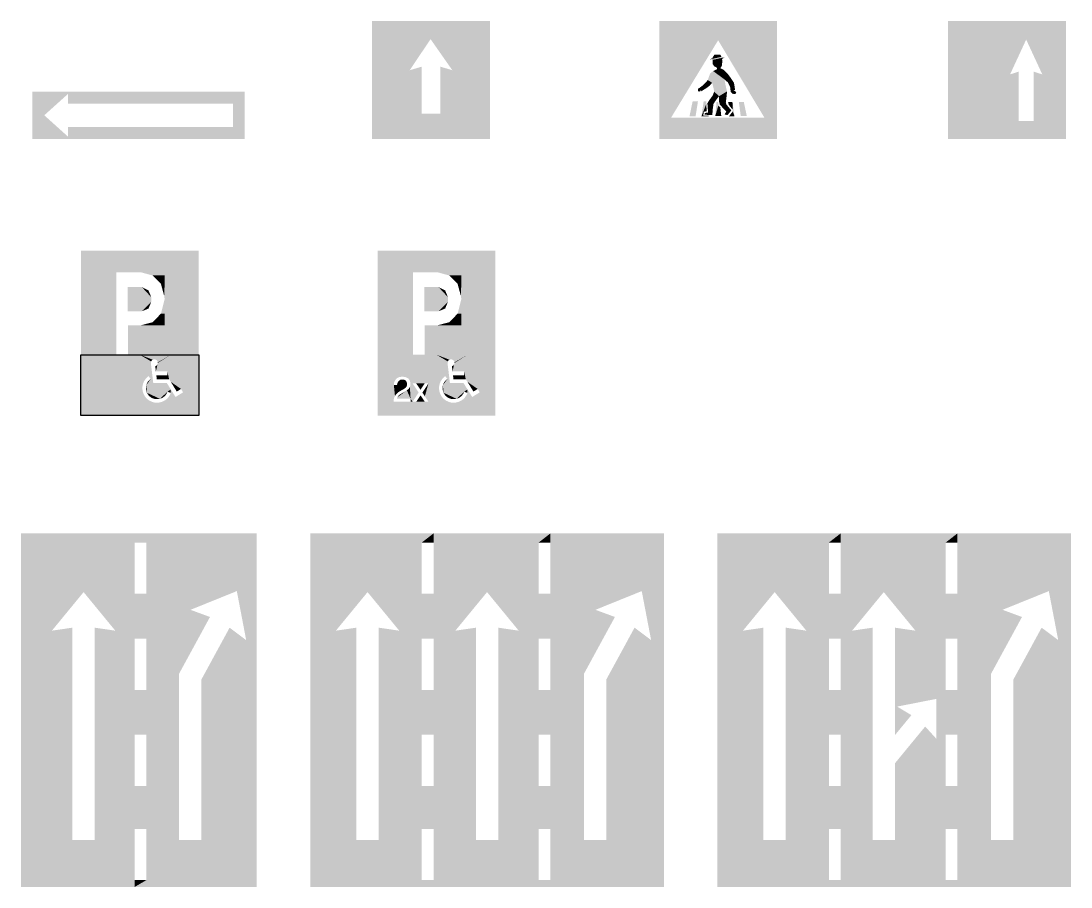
# Model space of a CAD drawing. Extents: x 1216 to 44401, y 2119 to 23617.
# Drawn here: x 26643 to 31590, y 13087 to 17168 of the extents above; entities that cross this region are included whole.
import ezdxf

# ---------------------------------------------------------------- set-up
doc = ezdxf.new("R2010")
doc.units = 0
doc.header["$LTSCALE"] = 10
doc.header["$MEASUREMENT"] = 0
doc.layers.get('0').update_dxf_attribs({"linetype": 'CONTINUOUS'})

# ---------------------------------------------------------------- blocks, each defined once
blk = doc.blocks.new('D12_1inv')
at = {"color": 5}
blk.add_lwpolyline([(250, 258.3), (250, 0), (-250, 0), (-250, 258.3)], close=True, dxfattribs=at)
at = {"color": 5, "linetype": 'CONTINUOUS'}
for points in [[(-250, 700), (105.2, 700), (-250, 608.4), (105.2, 607.7)], [(-250, 608.4), (105.2, 607.7), (105.2, 607.7), (105.2, 700)], [(105.2, 607.7), (105.2, 700), (250, 607.4), (250, 700)], [(-250, 258.3), (-99.9, 258.4), (-250, 608.4), (-99.9, 608.1)], [(3, 608.4), (105.2, 607.7), (53.4, 594.8), (105.2, 594.8)], [(53.4, 594.8), (105.2, 594.8), (105.2, 594.8), (53.4, 594.8)], [(105.2, 594.8), (53.4, 594.8), (105.2, 558.7), (89.5, 558.7)], [(105.2, 607.7), (250, 607.4), (105.2, 382.6), (250, 382.6)], [(-51.6, 442.6), (8.4, 442.6), (-51.6, 545.7), (8.4, 545.7)], [(-51.6, 545.7), (8.4, 545.7), (8.4, 545.7), (8.4, 442.6)], [(8.4, 545.7), (8.4, 442.6), (48.4, 502.6), (48.4, 482.6)], [(48.4, 502.6), (48.4, 482.6), (8.4, 545.7), (48.4, 502.6)], [(8.4, 545.7), (48.4, 502.6), (8.4, 545.7), (36.7, 530.9)], [(105.2, 558.7), (89.5, 558.7), (89.5, 558.7), (105.2, 558.7)], [(89.5, 558.7), (105.2, 558.7), (89.5, 558.7), (103, 508.7)], [(89.5, 558.7), (103, 508.7), (103, 508.7), (105.2, 495.1)], [(103, 508.7), (105.2, 495.1), (103, 508.7), (105.2, 558.7)], [(89.6, 432.6), (105.2, 432.6), (89.6, 432.6), (105.2, 495.1)], [(48.4, 482.6), (8.4, 442.6), (48.4, 482.6), (36.7, 454.3)], [(105.2, 395.7), (53.3, 395.7), (105.2, 432.6), (89.6, 432.6)], [(105.2, 432.6), (89.6, 432.6), (89.6, 432.6), (105.2, 432.6)], [(-49.9, 258.4), (105.2, 258.3), (-49.9, 382.6), (105.2, 382.6)], [(3.1, 382.8), (53.3, 382.6), (3.1, 382.8), (53.3, 395.7)], [(3.1, 382.8), (53.3, 395.7), (52.1, 395.7), (53.3, 382.6)], [(52.1, 395.7), (53.3, 382.6), (105.2, 395.7), (105.2, 382.6)], [(105.2, 395.7), (105.2, 382.6), (105.2, 395.7), (53.3, 395.7)], [(105.2, 258.3), (250, 258.3), (105.2, 382.6), (250, 382.6)]]:
    blk.add_solid(points, dxfattribs=at)
at = {"color": 5}
for points in [[(0, 0), (0, 258.3), (-250, 0), (-250, 258.3)], [(0, 258.3), (0, 0), (10.6, 116.1)], [(0, 258.3), (10.6, 116.1), (11.4, 126.8)], [(0, 258.3), (11.4, 126.8), (14.1, 137.3)], [(0, 258.3), (14.1, 137.3), (47.9, 229.8)], [(57.1, 238.1), (131.3, 258.3), (0, 258.3)], [(0, 258.3), (47.9, 229.8), (49.1, 232)], [(54.7, 237.1), (57.1, 238.1), (0, 258.3)], [(0, 258.3), (49.1, 232), (50.6, 234)], [(52.6, 235.7), (54.7, 237.1), (0, 258.3)], [(0, 258.3), (50.6, 234), (52.6, 235.7)], [(14.1, 137.3), (47.1, 227.3), (47.9, 229.8)], [(14.1, 137.3), (46.7, 224.8), (47.1, 227.3)], [(14.1, 137.3), (46.8, 222.2), (46.7, 224.8)], [(57.1, 238.1), (59.6, 238.6), (131.3, 258.3)], [(59.6, 238.6), (62.2, 238.7), (131.3, 258.3)], [(62.2, 238.7), (64.7, 238.3), (131.3, 258.3)], [(64.7, 238.3), (67.1, 237.5), (131.3, 258.3)], [(67.1, 237.5), (69.4, 236.3), (131.3, 258.3)], [(67.8, 188.2), (116.3, 188.2), (131.3, 258.3)], [(75.7, 220.6), (67.8, 188.2), (131.3, 258.3)], [(69.4, 236.3), (71.4, 234.7), (131.3, 258.3)], [(71.4, 234.7), (73.1, 232.8), (131.3, 258.3)], [(73.1, 232.8), (74.5, 230.6), (131.3, 258.3)], [(74.5, 230.6), (75.4, 228.2), (131.3, 258.3)], [(75.4, 228.2), (76, 225.7), (131.3, 258.3)], [(76, 223.2), (75.7, 220.6), (131.3, 258.3)], [(76, 225.7), (76, 223.2), (131.3, 258.3)], [(116.3, 188.2), (124.2, 154.6), (131.3, 258.3)], [(124.2, 154.6), (131.3, 143.1), (131.3, 258.3)], [(250, 0), (250, 258.3), (131.3, 258.3)], [(250, 0), (131.3, 258.3), (174.6, 113.2)], [(131.3, 258.3), (131.3, 143.1), (174.6, 113.2)], [(14.1, 137.3), (18.5, 147.2), (46.8, 222.2)], [(18.5, 147.2), (24.6, 156.1), (46.8, 222.2)], [(24.6, 156.1), (32.2, 163.9), (46.8, 222.2)], [(32.2, 163.9), (37.1, 167.7), (46.8, 222.2)], [(37.1, 167.7), (45.7, 155.4), (46.8, 222.2)], [(45.7, 155.4), (56.9, 137.8), (46.8, 222.2)], [(65.6, 209.9), (65.2, 209.8), (67.8, 188.2)], [(68, 210.9), (65.6, 209.9), (67.8, 188.2)], [(75.7, 220.6), (74.9, 218.2), (67.8, 188.2)], [(74.9, 218.2), (73.7, 215.9), (67.8, 188.2)], [(73.7, 215.9), (72.1, 213.9), (67.8, 188.2)], [(72.1, 213.9), (70.2, 212.2), (67.8, 188.2)], [(70.2, 212.2), (68, 210.9), (67.8, 188.2)], [(116.3, 188.2), (116.3, 171.4), (124.2, 154.6)], [(45.7, 155.4), (34.1, 143.8), (27.2, 129)], [(45.7, 155.4), (27.2, 129), (30, 96.9)], [(34.1, 143.8), (30, 136.7), (27.2, 129)], [(45.7, 155.4), (30, 96.9), (84.9, 71.3)], [(45.7, 155.4), (39.4, 150.1), (34.1, 143.8)], [(45.7, 155.4), (84.9, 71.3), (56.9, 137.8)], [(131.3, 111.2), (114.8, 137.8), (56.9, 137.8)], [(117.1, 101.2), (131.3, 111.2), (56.9, 137.8)], [(84.9, 71.3), (117.1, 101.2), (56.9, 137.8)], [(116.3, 171.4), (69.8, 171.4), (71.8, 154.6)], [(116.3, 171.4), (71.8, 154.6), (124.2, 154.6)], [(131.3, 143.1), (156.7, 102.1), (174.6, 113.2)], [(0, 0), (11.7, 105.3), (10.6, 116.1)], [(0, 0), (14.6, 94.9), (11.7, 105.3)], [(0, 0), (19.3, 85.1), (14.6, 94.9)], [(27.2, 129), (25.8, 120.9), (25.8, 112.7)], [(27.2, 129), (25.8, 112.7), (30, 96.9)], [(25.8, 112.7), (27.2, 104.6), (30, 96.9)], [(30, 96.9), (34.1, 89.8), (39.4, 83.5)], [(30, 96.9), (39.4, 83.5), (52.8, 74.1)], [(30, 96.9), (52.8, 74.1), (84.9, 71.3)], [(84.9, 71.3), (111.3, 89.8), (117.1, 101.2)], [(84.9, 71.3), (99.7, 78.2), (111.3, 89.8)], [(99.7, 78.2), (106, 83.5), (111.3, 89.8)], [(111.3, 89.8), (113.8, 93.7), (117.1, 101.2)], [(117.1, 101.2), (131.3, 96.3), (131.3, 111.2)], [(126.8, 86.4), (131.3, 96.3), (126.8, 86.4), (131.3, 0)], [(151.3, 79), (131.3, 111.2), (131.3, 0)], [(183.4, 98.9), (151.3, 79), (131.3, 0)], [(183.4, 98.9), (131.3, 0), (250, 0)], [(250, 0), (174.6, 113.2), (183.4, 98.9)], [(0, 0), (25.6, 76.3), (19.3, 85.1)], [(0, 0), (33.4, 68.8), (25.6, 76.3)], [(0, 0), (42.3, 62.7), (33.4, 68.8)], [(0, 0), (131.3, 0), (104.4, 63.4)], [(0, 0), (104.4, 63.4), (94.6, 58.7)], [(0, 0), (52.2, 58.2), (42.3, 62.7)], [(0, 0), (94.6, 58.7), (84.2, 55.8)], [(0, 0), (62.7, 55.5), (52.2, 58.2)], [(0, 0), (84.2, 55.8), (73.4, 54.7)], [(0, 0), (73.4, 54.7), (62.7, 55.5)], [(39.4, 83.5), (45.7, 78.2), (52.8, 74.1)], [(52.8, 74.1), (60.5, 71.3), (68.6, 69.9)], [(52.8, 74.1), (68.6, 69.9), (84.9, 71.3)], [(68.6, 69.9), (76.8, 69.9), (84.9, 71.3)], [(84.9, 71.3), (92.6, 74.1), (99.7, 78.2)], [(131.3, 0), (113.2, 69.7), (104.4, 63.4)], [(131.3, 0), (120.7, 77.5), (113.2, 69.7)], [(131.3, 0), (126.8, 86.4), (120.7, 77.5)]]:
    blk.add_solid(points, dxfattribs=at)
blk = doc.blocks.new('D12_2inv')
at = {"color": 5, "linetype": 'CONTINUOUS'}
for points in [[(-250, 700), (105.2, 700), (-250, 608.4), (105.2, 607.7)], [(-250, 608.4), (105.2, 607.7), (105.2, 607.7), (105.2, 700)], [(105.2, 607.7), (105.2, 700), (250, 607.4), (250, 700)], [(-250, 258.3), (-99.9, 258.4), (-250, 608.4), (-99.9, 608.1)], [(3, 608.4), (105.2, 607.7), (53.4, 594.8), (105.2, 594.8)], [(53.4, 594.8), (105.2, 594.8), (105.2, 594.8), (53.4, 594.8)], [(105.2, 594.8), (53.4, 594.8), (105.2, 558.7), (89.5, 558.7)], [(105.2, 607.7), (250, 607.4), (105.2, 382.6), (250, 382.6)], [(-51.6, 442.6), (8.4, 442.6), (-51.6, 545.7), (8.4, 545.7)], [(-51.6, 545.7), (8.4, 545.7), (8.4, 545.7), (8.4, 442.6)], [(8.4, 545.7), (8.4, 442.6), (48.4, 502.6), (48.4, 482.6)], [(48.4, 502.6), (48.4, 482.6), (8.4, 545.7), (48.4, 502.6)], [(8.4, 545.7), (48.4, 502.6), (8.4, 545.7), (36.7, 530.9)], [(105.2, 558.7), (89.5, 558.7), (89.5, 558.7), (105.2, 558.7)], [(89.5, 558.7), (105.2, 558.7), (89.5, 558.7), (103, 508.7)], [(89.5, 558.7), (103, 508.7), (103, 508.7), (105.2, 495.1)], [(103, 508.7), (105.2, 495.1), (103, 508.7), (105.2, 558.7)], [(89.6, 432.6), (105.2, 432.6), (89.6, 432.6), (105.2, 495.1)], [(48.4, 482.6), (8.4, 442.6), (48.4, 482.6), (36.7, 454.3)], [(105.2, 395.7), (53.3, 395.7), (105.2, 432.6), (89.6, 432.6)], [(105.2, 432.6), (89.6, 432.6), (89.6, 432.6), (105.2, 432.6)], [(-49.9, 258.4), (105.2, 258.3), (-49.9, 382.6), (105.2, 382.6)], [(3.1, 382.8), (53.3, 382.6), (3.1, 382.8), (53.3, 395.7)], [(3.1, 382.8), (53.3, 395.7), (52.1, 395.7), (53.3, 382.6)], [(52.1, 395.7), (53.3, 382.6), (105.2, 395.7), (105.2, 382.6)], [(105.2, 395.7), (105.2, 382.6), (105.2, 395.7), (53.3, 395.7)], [(105.2, 258.3), (250, 258.3), (105.2, 382.6), (250, 382.6)], [(-250, 258.3), (-250, 0), (-181.8, 59.1)], [(-250, 258.3), (-181.8, 59.1), (-180.9, 72.4)], [(-250, 258.3), (-180.9, 72.4), (-176.2, 83.8)], [(-250, 258.3), (-176.2, 83.8), (-181, 130.3)], [(-250, 258.3), (-181, 130.3), (-179.8, 140.3)], [(-250, 258.3), (-179.8, 140.3), (-175.6, 149.9)], [(-109.9, 258.3), (-250, 258.3), (-175.6, 149.9)], [(-109.9, 258.3), (-175.6, 149.9), (-168.9, 157.8)], [(-109.9, 258.3), (-168.9, 157.8), (-158.7, 163.5)], [(-109.9, 258.3), (-158.7, 163.5), (-145.8, 165.3)], [(-145.8, 165.3), (-130.8, 163.5), (-109.9, 258.3)], [(-130.8, 163.5), (-119.6, 157.6), (-109.9, 258.3)], [(-119.6, 157.6), (-113.6, 149.3), (-109.9, 258.3)], [(-113.6, 149.3), (-110.8, 140), (-109.9, 258.3)], [(-110.8, 140), (-110.5, 130.8), (-109.9, 258.3)], [(-110.5, 130.8), (-109.9, 71.9), (-109.9, 258.3)], [(-101.4, 58.8), (-101.4, 136.7), (-109.9, 258.3)], [(-101.4, 58.8), (-109.9, 258.3), (-109.8, 71.2)], [(-109.9, 258.3), (-109.9, 71.9), (-109.8, 71.2)], [(-49.9, 136.9), (-49.5, 258.3), (-109.9, 258.3)], [(-101.4, 136.7), (-49.9, 136.9), (-109.9, 258.3)], [(-49.9, 136.9), (-49.5, 136.9), (-49.5, 258.3)], [(0, 258.3), (-49.5, 258.3), (-49.5, 136.9)], [(0, 258.3), (-49.5, 136.9), (-34.2, 136.9)], [(0, 0), (0, 258.3), (-34.2, 136.9)], [(0, 258.3), (0, 0), (10.6, 116.1)], [(0, 258.3), (10.6, 116.1), (11.4, 126.8)], [(0, 258.3), (11.4, 126.8), (14.1, 137.3)], [(0, 258.3), (14.1, 137.3), (47.9, 229.8)], [(57.1, 238.1), (131.3, 258.3), (0, 258.3)], [(0, 258.3), (47.9, 229.8), (49.1, 232)], [(54.7, 237.1), (57.1, 238.1), (0, 258.3)], [(0, 258.3), (49.1, 232), (50.6, 234)], [(52.6, 235.7), (54.7, 237.1), (0, 258.3)], [(0, 258.3), (50.6, 234), (52.6, 235.7)], [(14.1, 137.3), (47.1, 227.3), (47.9, 229.8)], [(14.1, 137.3), (46.7, 224.8), (47.1, 227.3)], [(14.1, 137.3), (46.8, 222.2), (46.7, 224.8)], [(57.1, 238.1), (59.6, 238.6), (131.3, 258.3)], [(59.6, 238.6), (62.2, 238.7), (131.3, 258.3)], [(62.2, 238.7), (64.7, 238.3), (131.3, 258.3)], [(64.7, 238.3), (67.1, 237.5), (131.3, 258.3)], [(67.1, 237.5), (69.4, 236.3), (131.3, 258.3)], [(67.8, 188.2), (116.3, 188.2), (131.3, 258.3)], [(75.7, 220.6), (67.8, 188.2), (131.3, 258.3)], [(69.4, 236.3), (71.4, 234.7), (131.3, 258.3)], [(71.4, 234.7), (73.1, 232.8), (131.3, 258.3)], [(73.1, 232.8), (74.5, 230.6), (131.3, 258.3)], [(74.5, 230.6), (75.4, 228.2), (131.3, 258.3)], [(75.4, 228.2), (76, 225.7), (131.3, 258.3)], [(76, 223.2), (75.7, 220.6), (131.3, 258.3)], [(76, 225.7), (76, 223.2), (131.3, 258.3)], [(116.3, 188.2), (124.2, 154.6), (131.3, 258.3)], [(124.2, 154.6), (131.3, 143.1), (131.3, 258.3)], [(250, 0), (250, 258.3), (131.3, 258.3)], [(250, 0), (131.3, 258.3), (174.6, 113.2)], [(131.3, 258.3), (131.3, 143.1), (174.6, 113.2)], [(14.1, 137.3), (18.5, 147.2), (46.8, 222.2)], [(18.5, 147.2), (24.6, 156.1), (46.8, 222.2)], [(24.6, 156.1), (32.2, 163.9), (46.8, 222.2)], [(32.2, 163.9), (37.1, 167.7), (46.8, 222.2)], [(37.1, 167.7), (45.7, 155.4), (46.8, 222.2)], [(45.7, 155.4), (56.9, 137.8), (46.8, 222.2)], [(65.6, 209.9), (65.2, 209.8), (67.8, 188.2)], [(68, 210.9), (65.6, 209.9), (67.8, 188.2)], [(75.7, 220.6), (74.9, 218.2), (67.8, 188.2)], [(74.9, 218.2), (73.7, 215.9), (67.8, 188.2)], [(73.7, 215.9), (72.1, 213.9), (67.8, 188.2)], [(72.1, 213.9), (70.2, 212.2), (67.8, 188.2)], [(70.2, 212.2), (68, 210.9), (67.8, 188.2)], [(116.3, 188.2), (116.3, 171.4), (124.2, 154.6)], [(-169.5, 92.7), (-161.1, 100.1), (-127.2, 144.1)], [(-169.5, 92.7), (-127.2, 144.1), (-167.3, 130)], [(-152.3, 152.2), (-162.8, 144.2), (-167.3, 130)], [(-127.2, 144.1), (-152.3, 152.2), (-167.3, 130)], [(-162.8, 144.2), (-166.2, 137.4), (-167.3, 130)], [(-152.3, 152.2), (-158.3, 148.9), (-162.8, 144.2)], [(-161.1, 100.1), (-130.4, 118.9), (-127.2, 144.1)], [(-137.3, 152.2), (-145.9, 153), (-152.3, 152.2)], [(-127.2, 144.1), (-137.3, 152.2), (-152.3, 152.2)], [(-127.2, 144.1), (-131, 148.9), (-137.3, 152.2)], [(-130.4, 118.9), (-125.1, 130.9), (-127.2, 144.1)], [(-125.1, 130.9), (-125.4, 138.1), (-127.2, 144.1)], [(-101.4, 136.7), (-86.2, 136.7), (-49.9, 136.9)], [(-101.4, 58.8), (-75.8, 97.9), (-101.4, 136.7)], [(-86.2, 136.7), (-67.8, 109.6), (-49.9, 136.9)], [(-34.2, 136.9), (-49.5, 82.4), (-34, 58.8)], [(-34.2, 136.9), (-49.5, 113.5), (-49.5, 82.4)], [(-34.2, 136.9), (-34, 58.8), (0, 0)], [(45.7, 155.4), (34.1, 143.8), (27.2, 129)], [(45.7, 155.4), (27.2, 129), (30, 96.9)], [(34.1, 143.8), (30, 136.7), (27.2, 129)], [(45.7, 155.4), (30, 96.9), (84.9, 71.3)], [(45.7, 155.4), (39.4, 150.1), (34.1, 143.8)], [(45.7, 155.4), (84.9, 71.3), (56.9, 137.8)], [(131.3, 111.2), (114.8, 137.8), (56.9, 137.8)], [(117.1, 101.2), (131.3, 111.2), (56.9, 137.8)], [(84.9, 71.3), (117.1, 101.2), (56.9, 137.8)], [(116.3, 171.4), (69.8, 171.4), (71.8, 154.6)], [(116.3, 171.4), (71.8, 154.6), (124.2, 154.6)], [(131.3, 143.1), (156.7, 102.1), (174.6, 113.2)], [(-176.2, 83.8), (-167.3, 130), (-181, 130.3)], [(-176.2, 83.8), (-169.5, 92.7), (-167.3, 130)], [(-125.5, 107.2), (-135.6, 100.9), (-166.1, 78.2)], [(-125.5, 107.2), (-166.1, 78.2), (-109.9, 71.9)], [(-135.6, 100.9), (-156.3, 89), (-166.1, 78.2)], [(-161.1, 100.1), (-149.9, 106.9), (-130.4, 118.9)], [(-135.6, 100.9), (-146.9, 94.7), (-156.3, 89)], [(-149.9, 106.9), (-136.8, 114), (-130.4, 118.9)], [(-130.4, 118.9), (-126.6, 123.9), (-125.1, 130.9)], [(-118, 114.1), (-125.5, 107.2), (-109.9, 71.9)], [(-113, 121.5), (-118, 114.1), (-109.9, 71.9)], [(-110.5, 130.8), (-113, 121.5), (-109.9, 71.9)], [(-49.5, 113.5), (-59.8, 97.9), (-49.5, 82.4)], [(0, 0), (11.7, 105.3), (10.6, 116.1)], [(0, 0), (14.6, 94.9), (11.7, 105.3)], [(0, 0), (19.3, 85.1), (14.6, 94.9)], [(27.2, 129), (25.8, 120.9), (25.8, 112.7)], [(27.2, 129), (25.8, 112.7), (30, 96.9)], [(25.8, 112.7), (27.2, 104.6), (30, 96.9)], [(30, 96.9), (34.1, 89.8), (39.4, 83.5)], [(30, 96.9), (39.4, 83.5), (52.8, 74.1)], [(30, 96.9), (52.8, 74.1), (84.9, 71.3)], [(84.9, 71.3), (111.3, 89.8), (117.1, 101.2)], [(84.9, 71.3), (99.7, 78.2), (111.3, 89.8)], [(99.7, 78.2), (106, 83.5), (111.3, 89.8)], [(111.3, 89.8), (113.8, 93.7), (117.1, 101.2)], [(117.1, 101.2), (131.3, 96.3), (131.3, 111.2)], [(126.8, 86.4), (131.3, 96.3), (126.8, 86.4), (131.3, 0)], [(151.3, 79), (131.3, 111.2), (131.3, 0)], [(183.4, 98.9), (151.3, 79), (131.3, 0)], [(183.4, 98.9), (131.3, 0), (250, 0)], [(250, 0), (174.6, 113.2), (183.4, 98.9)], [(-250, 0), (-109.9, 0), (-109.9, 59.1)], [(-250, 0), (-109.9, 59.1), (-181.8, 59.1)], [(-166.1, 78.2), (-168, 71.9), (-109.9, 71.9)], [(-156.3, 89), (-161.6, 84), (-166.1, 78.2)], [(-109.8, 71.2), (-109.8, 59.1), (-101.4, 58.8)], [(-109.8, 59.1), (-109.8, 0), (-49.5, 0)], [(-109.8, 59.1), (-49.5, 0), (-101.4, 58.8)], [(-49.5, 0), (-85.9, 58.8), (-101.4, 58.8)], [(-49.5, 58.8), (-67.8, 85.8), (-85.9, 58.8)], [(-49.5, 0), (-49.5, 58.8), (-85.9, 58.8)], [(-34, 58.8), (-49.5, 58.8), (-49.5, 0)], [(-34, 58.8), (-49.5, 0), (0, 0)], [(0, 0), (25.6, 76.3), (19.3, 85.1)], [(0, 0), (33.4, 68.8), (25.6, 76.3)], [(0, 0), (42.3, 62.7), (33.4, 68.8)], [(0, 0), (131.3, 0), (104.4, 63.4)], [(0, 0), (104.4, 63.4), (94.6, 58.7)], [(0, 0), (52.2, 58.2), (42.3, 62.7)], [(0, 0), (94.6, 58.7), (84.2, 55.8)], [(0, 0), (62.7, 55.5), (52.2, 58.2)], [(0, 0), (84.2, 55.8), (73.4, 54.7)], [(0, 0), (73.4, 54.7), (62.7, 55.5)], [(39.4, 83.5), (45.7, 78.2), (52.8, 74.1)], [(52.8, 74.1), (60.5, 71.3), (68.6, 69.9)], [(52.8, 74.1), (68.6, 69.9), (84.9, 71.3)], [(68.6, 69.9), (76.8, 69.9), (84.9, 71.3)], [(84.9, 71.3), (92.6, 74.1), (99.7, 78.2)], [(131.3, 0), (113.2, 69.7), (104.4, 63.4)], [(131.3, 0), (120.7, 77.5), (113.2, 69.7)], [(131.3, 0), (126.8, 86.4), (120.7, 77.5)]]:
    blk.add_solid(points, dxfattribs=at)
blk = doc.blocks.new('D17_rp')
at = {"color": 5, "linetype": 'CONTINUOUS'}
for points in [[(-281.9, 200), (-368.9, 1087.3), (-500, 1500)], [(-500, 1500), (-500, 0), (-281.9, 200)], [(-368.9, 1087.3), (-234.5, 1500), (-500, 1500)], [(-368.9, 1087.3), (-234.5, 1250.9), (-234.5, 1500)], [(-18.3, 1500), (-234.5, 1500), (-234.5, 1250.9)], [(-18.3, 1500), (-234.5, 1250.9), (-100.1, 1087.3)], [(-18.3, 0), (-18.3, 1500), (-100.1, 1087.3)], [(415.3, 1500), (-18.3, 1500), (-18.3, 1461.2)], [(415.3, 1500), (-18.3, 1461.2), (31.6, 1461.2)], [(219, 1175.8), (415.3, 1500), (31.6, 1461.2)], [(219, 1175.8), (415.3, 1255.2), (415.3, 1500)], [(415.3, 0), (500, 0), (500, 1500)], [(500, 1500), (415.3, 1255.2), (455, 1047.3)], [(455, 1047.3), (415.3, 0), (500, 1500)], [(500, 1500), (415.3, 1500), (415.3, 1255.2)], [(31.6, 1461.2), (31.6, 1244), (31.6, 1052.9)], [(170, 904.1), (219, 1175.8), (31.6, 1461.2)], [(31.6, 1461.2), (31.6, 1052.9), (31.6, 246.5)], [(170, 904.1), (31.6, 1461.2), (31.6, 246.5)], [(31.6, 1244), (-18.3, 1244), (-18.3, 1052.9)], [(31.6, 1244), (-18.3, 1052.9), (31.6, 1052.9)], [(170, 904.1), (301.5, 1145.4), (219, 1175.8)], [(-281.9, 200), (-281.9, 1100), (-368.9, 1087.3)], [(-100.1, 1087.3), (-187.1, 1100), (-187.1, 200)], [(-100.1, 1087.3), (-187.1, 200), (-18.3, 0)], [(384.7, 1100), (264.9, 879.9), (264.9, 200)], [(415.3, 0), (384.7, 1100), (264.9, 200)], [(415.3, 0), (415.3, 1077.1), (384.7, 1100)], [(455, 1047.3), (415.3, 1077.1), (415.3, 0)], [(31.6, 1052.9), (31.6, 835.6), (31.6, 646.3)], [(31.6, 1052.9), (31.6, 646.3), (31.6, 246.5)], [(31.6, 246.5), (170, 200), (170, 904.1)], [(31.6, 835.6), (-18.3, 835.6), (-18.3, 646.3)], [(31.6, 835.6), (-18.3, 646.3), (31.6, 646.3)], [(31.6, 646.3), (31.6, 429), (31.6, 246.5)], [(31.6, 429), (-18.3, 429), (-18.3, 246.5)], [(31.6, 429), (-18.3, 246.5), (31.6, 246.5)], [(31.6, 246.5), (31.6, 29.2), (415.3, 0)], [(31.6, 246.5), (415.3, 0), (170, 200)], [(-500, 0), (-234.5, 0), (-234.5, 200)], [(-500, 0), (-234.5, 200), (-281.9, 200)], [(-187.1, 200), (-234.5, 0), (-18.3, 0)], [(-187.1, 200), (-234.5, 200), (-234.5, 0)], [(415.3, 0), (264.9, 200), (170, 200)], [(31.6, 29.2), (-18.3, 0), (415.3, 0)], [(31.6, 29.2), (-18.3, 29.2), (-18.3, 0)]]:
    blk.add_solid(points, dxfattribs=at)
blk = doc.blocks.new('D17_rrp')
at = {"color": 5}
for points in [[(-554.1, 200), (-641.1, 1087.3), (-750, 1500)], [(-750, 1500), (-750, 0), (-554.1, 200)], [(-641.1, 1087.3), (-506.7, 1500), (-750, 1500)], [(-641.1, 1087.3), (-506.7, 1250.9), (-506.7, 1500)], [(-276.6, 835.6), (-276.6, 1244), (-506.7, 1500)], [(-276.6, 835.6), (-506.7, 1500), (-372.3, 1087.3)], [(-276.6, 1461.2), (-226.8, 1500), (-506.7, 1500)], [(-276.6, 1244), (-276.6, 1461.2), (-506.7, 1500)], [(-506.7, 1500), (-506.7, 1250.9), (-372.3, 1087.3)], [(-276.6, 1461.2), (-226.8, 1461.2), (-226.8, 1500)], [(-226.8, 1500), (-226.8, 0), (-47.4, 200)], [(-47.4, 200), (-134.4, 1087.3), (-226.8, 1500)], [(-134.4, 1087.3), (0, 1500), (-226.8, 1500)], [(-134.4, 1087.3), (0, 1250.9), (0, 1500)], [(0, 1500), (0, 1250.9), (134.4, 1087.3)], [(218.8, 1461.2), (268.7, 1500), (0, 1500)], [(218.8, 1244), (218.8, 1461.2), (0, 1500)], [(218.8, 835.6), (218.8, 1244), (0, 1500)], [(218.8, 835.6), (0, 1500), (134.4, 1087.3)], [(218.8, 1461.2), (268.7, 1461.2), (268.7, 1500)], [(410.8, 200), (410.8, 904.1), (268.7, 1500)], [(410.8, 200), (268.7, 1500), (268.7, 0)], [(459.8, 1175.8), (625.5, 1500), (268.7, 1500)], [(410.8, 904.1), (459.8, 1175.8), (268.7, 1500)], [(459.8, 1175.8), (625.5, 1242.8), (625.5, 1500)], [(625.5, 0), (750, 0), (750, 1500)], [(695.8, 1047.3), (625.5, 0), (750, 1500)], [(750, 1500), (625.5, 1500), (625.5, 1242.8)], [(750, 1500), (625.5, 1242.8), (656, 1255.2)], [(750, 1500), (656, 1255.2), (695.8, 1047.3)], [(-276.6, 835.6), (-276.6, 1052.9), (-276.6, 1244)], [(-276.6, 1052.9), (-226.8, 1052.9), (-226.8, 1244)], [(-276.6, 1052.9), (-226.8, 1244), (-276.6, 1244)], [(218.8, 835.6), (218.8, 1052.9), (218.8, 1244)], [(218.8, 1052.9), (268.7, 1052.9), (268.7, 1244)], [(218.8, 1052.9), (268.7, 1244), (218.8, 1244)], [(410.8, 904.1), (542.2, 1145.4), (459.8, 1175.8)], [(-554.1, 200), (-554.1, 1100), (-641.1, 1087.3)], [(-372.3, 1087.3), (-459.3, 1100), (-459.3, 200)], [(-372.3, 1087.3), (-459.3, 200), (-276.6, 29.2)], [(-372.3, 1087.3), (-276.6, 29.2), (-276.6, 835.6)], [(-47.4, 200), (-47.4, 1100), (-134.4, 1087.3)], [(134.4, 1087.3), (47.4, 1100), (47.4, 200)], [(134.4, 1087.3), (47.4, 200), (218.8, 29.2)], [(134.4, 1087.3), (218.8, 29.2), (218.8, 835.6)], [(625.5, 0), (625.5, 1100), (505.6, 879.9)], [(695.8, 1047.3), (625.5, 1100), (625.5, 0)], [(625.5, 0), (505.6, 879.9), (505.6, 200)], [(-276.6, 29.2), (-276.6, 429), (-276.6, 835.6)], [(-276.6, 646.3), (-226.8, 646.3), (-226.8, 835.6)], [(-276.6, 646.3), (-226.8, 835.6), (-276.6, 835.6)], [(-276.6, 429), (-276.6, 646.3), (-276.6, 835.6)], [(218.8, 29.2), (218.8, 429), (218.8, 835.6)], [(218.8, 646.3), (268.7, 646.3), (268.7, 835.6)], [(218.8, 646.3), (268.7, 835.6), (218.8, 835.6)], [(218.8, 429), (218.8, 646.3), (218.8, 835.6)], [(-276.6, 246.5), (-226.8, 246.5), (-226.8, 429)], [(-276.6, 246.5), (-226.8, 429), (-276.6, 429)], [(-276.6, 29.2), (-276.6, 246.5), (-276.6, 429)], [(218.8, 246.5), (268.7, 246.5), (268.7, 429)], [(218.8, 246.5), (268.7, 429), (218.8, 429)], [(218.8, 29.2), (218.8, 246.5), (218.8, 429)], [(-750, 0), (-506.7, 0), (-506.7, 200)], [(-750, 0), (-506.7, 200), (-554.1, 200)], [(-459.3, 200), (-506.7, 0), (-276.6, 29.2)], [(-459.3, 200), (-506.7, 200), (-506.7, 0)], [(-226.8, 0), (0, 0), (0, 200)], [(-226.8, 0), (0, 200), (-47.4, 200)], [(47.4, 200), (0, 0), (218.8, 29.2)], [(47.4, 200), (0, 200), (0, 0)], [(268.7, 0), (625.5, 0), (505.6, 200)], [(268.7, 0), (505.6, 200), (410.8, 200)], [(-506.7, 0), (-226.8, 0), (-226.8, 29.2)], [(-506.7, 0), (-226.8, 29.2), (-276.6, 29.2)], [(0, 0), (268.7, 0), (268.7, 29.2)], [(0, 0), (268.7, 29.2), (218.8, 29.2)]]:
    blk.add_solid(points, dxfattribs=at)
blk = doc.blocks.new('D17_rrpp')
at = {"color": 5, "linetype": 'CONTINUOUS'}
for points in [[(-750, 1500), (-750, 0), (-554.1, 200)], [(-641.1, 1087.3), (-506.7, 1500), (-750, 1500)], [(-554.1, 200), (-641.1, 1087.3), (-750, 1500)], [(-641.1, 1087.3), (-506.7, 1250.9), (-506.7, 1500)], [(-276.6, 835.6), (-276.6, 1244), (-506.7, 1500)], [(-276.6, 835.6), (-506.7, 1500), (-372.3, 1087.3)], [(-506.7, 1500), (-506.7, 1250.9), (-372.3, 1087.3)], [(-276.6, 1244), (-276.6, 1461.2), (-506.7, 1500)], [(-276.6, 1461.2), (-226.8, 1500), (-506.7, 1500)], [(-276.6, 1461.2), (-226.8, 1461.2), (-226.8, 1500)], [(-226.8, 1500), (-226.8, 0), (-91.5, 200)], [(-91.5, 200), (-178.4, 1087.3), (-226.8, 1500)], [(-178.4, 1087.3), (-44, 1500), (-226.8, 1500)], [(-178.4, 1087.3), (-44, 1250.9), (-44, 1500)], [(-44, 1500), (-44, 1250.9), (90.3, 1087.3)], [(218.8, 1461.2), (-44, 1500), (90.3, 1087.3)], [(218.8, 1461.2), (268.7, 1500), (-44, 1500)], [(218.8, 1461.2), (268.7, 1461.2), (268.7, 1500)], [(268.7, 1500), (268.7, 0), (410.8, 200)], [(459.8, 1175.8), (625.5, 1500), (268.7, 1500)], [(410.8, 904.1), (459.8, 1175.8), (268.7, 1500)], [(410.8, 200), (410.8, 904.1), (268.7, 1500)], [(459.8, 1175.8), (625.5, 1242.8), (625.5, 1500)], [(625.5, 0), (750, 0), (750, 1500)], [(695.8, 1047.3), (625.5, 0), (750, 1500)], [(750, 1500), (625.5, 1500), (625.5, 1242.8)], [(750, 1500), (625.5, 1242.8), (656, 1255.2)], [(750, 1500), (656, 1255.2), (695.8, 1047.3)], [(218.8, 1052.9), (218.8, 1461.2), (90.3, 1087.3)], [(218.8, 1052.9), (218.8, 1244), (218.8, 1461.2)], [(-276.6, 835.6), (-276.6, 1052.9), (-276.6, 1244)], [(-276.6, 1052.9), (-226.8, 1052.9), (-226.8, 1244)], [(-276.6, 1052.9), (-226.8, 1244), (-276.6, 1244)], [(218.8, 1052.9), (268.7, 1052.9), (268.7, 1244)], [(218.8, 1052.9), (268.7, 1244), (218.8, 1244)], [(410.8, 904.1), (542.2, 1145.4), (459.8, 1175.8)], [(-554.1, 200), (-554.1, 1100), (-641.1, 1087.3)], [(-372.3, 1087.3), (-459.3, 1100), (-459.3, 200)], [(-372.3, 1087.3), (-459.3, 200), (-276.6, 29.2)], [(-372.3, 1087.3), (-276.6, 29.2), (-276.6, 835.6)], [(-91.5, 200), (-91.5, 1100), (-178.4, 1087.3)], [(3.4, 1100), (3.4, 644.2), (13, 765.3)], [(90.3, 1087.3), (3.4, 1100), (13, 765.3)], [(90.3, 1087.3), (13, 765.3), (179.2, 798)], [(218.8, 1052.9), (90.3, 1087.3), (179.2, 798)], [(625.5, 0), (625.5, 1100), (505.6, 879.9)], [(695.8, 1047.3), (625.5, 1100), (625.5, 0)], [(179.2, 798), (218.8, 246.5), (218.8, 1052.9)], [(218.8, 646.3), (218.8, 835.6), (218.8, 1052.9)], [(218.8, 246.5), (218.8, 646.3), (218.8, 1052.9)], [(625.5, 0), (505.6, 879.9), (505.6, 200)], [(-276.6, 29.2), (-276.6, 429), (-276.6, 835.6)], [(-276.6, 429), (-276.6, 646.3), (-276.6, 835.6)], [(-276.6, 646.3), (-226.8, 646.3), (-226.8, 835.6)], [(-276.6, 646.3), (-226.8, 835.6), (-276.6, 835.6)], [(218.8, 646.3), (268.7, 646.3), (268.7, 835.6)], [(218.8, 646.3), (268.7, 835.6), (218.8, 835.6)], [(3.4, 644.2), (73.2, 729), (13, 765.3)], [(179.2, 798), (179, 628.7), (218.8, 246.5)], [(179, 628.7), (131.7, 680.7), (3.4, 524.8)], [(179, 628.7), (3.4, 200), (-44, 0)], [(179, 628.7), (-44, 0), (218.8, 246.5)], [(179, 628.7), (3.4, 524.8), (3.4, 200)], [(218.8, 246.5), (218.8, 429), (218.8, 646.3)], [(-276.6, 29.2), (-276.6, 246.5), (-276.6, 429)], [(-276.6, 246.5), (-226.8, 246.5), (-226.8, 429)], [(-276.6, 246.5), (-226.8, 429), (-276.6, 429)], [(218.8, 246.5), (268.7, 246.5), (268.7, 429)], [(218.8, 246.5), (268.7, 429), (218.8, 429)], [(-44, 0), (218.8, 29.2), (218.8, 246.5)], [(-750, 0), (-506.7, 0), (-506.7, 200)], [(-750, 0), (-506.7, 200), (-554.1, 200)], [(-459.3, 200), (-506.7, 200), (-506.7, 0)], [(-459.3, 200), (-506.7, 0), (-276.6, 29.2)], [(-226.8, 0), (-44, 0), (-44, 200)], [(-226.8, 0), (-44, 200), (-91.5, 200)], [(3.4, 200), (-44, 200), (-44, 0)], [(268.7, 0), (625.5, 0), (505.6, 200)], [(268.7, 0), (505.6, 200), (410.8, 200)], [(-506.7, 0), (-226.8, 0), (-226.8, 29.2)], [(-506.7, 0), (-226.8, 29.2), (-276.6, 29.2)], [(-44, 0), (268.7, 0), (268.7, 29.2)], [(-44, 0), (268.7, 29.2), (218.8, 29.2)]]:
    blk.add_solid(points, dxfattribs=at)
blk = doc.blocks.new('D4a')
at = {"color": 5, "linetype": 'CONTINUOUS'}
for points in [[(-400, 100), (-300, 200), (-450, 200)], [(-450, 200), (-450, 0), (-400, 100)], [(-400, 100), (-300, 190), (-300, 200)], [(450, 200), (-300, 200), (-300, 150)], [(450, 200), (-300, 150), (400, 150)], [(450, 0), (450, 200), (400, 150)], [(400, 150), (400, 50), (450, 0)], [(-450, 0), (-300, 10), (-400, 100)], [(400, 50), (-300, 50), (-300, 10)], [(400, 50), (-300, 10), (450, 0)], [(-450, 0), (-300, 0), (-300, 10)], [(-300, 10), (-300, 0), (450, 0)]]:
    blk.add_solid(points, dxfattribs=at)
blk = doc.blocks.new('D4b')
at = {"color": 5, "linetype": 'CONTINUOUS'}
for points in [[(-250, 500), (250, 500), (-250, 422.9), (250, 422.9)], [(-250, 422.9), (250, 422.9), (250, 422.9), (90.2, 422.9)], [(-250, 422.9), (-90.7, 422.9), (-250, 106.9), (-90.7, 106.9)], [(-90.7, 422.9), (-2.1, 422.9), (-90.7, 422.9), (-90.7, 291.1)], [(0, 422.9), (90.2, 422.9), (-2.1, 422.9), (90.2, 291.1)], [(250, 422.9), (90.2, 422.9), (250, 106.9), (90.2, 106.9)], [(-90.7, 106.9), (-40, 106.9), (-90.7, 291.1), (-40, 306.1)], [(40, 106.9), (90.2, 106.9), (40, 306.1), (90.2, 291.1)], [(-250, 106.9), (-250, 0), (90.2, 106.9), (90.2, 0)], [(90.2, 106.9), (90.2, 0), (250, 106.9), (250, 0)], [(250, 106.9), (90.2, 106.9), (90.2, 106.9), (90.2, 0)]]:
    blk.add_solid(points, dxfattribs=at)
blk = doc.blocks.new('D6')
at = {"color": 5, "linetype": 'CONTINUOUS'}
for points in [[(-250, 0), (-200, 89.3), (-250, 500), (0, 418.2)], [(-250, 500), (250, 500), (-250, 500), (0, 418.2)], [(0, 418.2), (250, 500), (0, 418.2), (250, 0)], [(-250, 0), (250, 0), (-200, 89.3), (200, 89.3)]]:
    blk.add_solid(points, dxfattribs=at)
at = {"color": 7, "linetype": 'CONTINUOUS'}
for points in [[(-36, 336.8), (14, 348.1), (-25.4, 342), (9.6, 356.9)], [(-25.4, 342), (9.6, 356.9), (-25.4, 342), (-15.8, 356.9)], [(-23.7, 335), (26.2, 345.5), (-36, 336.8), (14, 348.1)], [(-23.7, 318.4), (16.6, 338.5), (-23.7, 335), (26.2, 345.5)], [(-17.6, 308.8), (17.5, 332.4), (-23.7, 318.4), (16.6, 338.5)], [(-5.3, 301.7), (16.6, 311.4), (-17.6, 308.8), (17.5, 332.4)], [(-43.8, 249.2), (-25.4, 237.9), (-34.2, 277.2), (27.1, 251.9)], [(-34.2, 277.2), (27.1, 251.9), (-21.1, 287.7), (27.1, 251.9)], [(-21.1, 287.7), (27.1, 251.9), (-4.4, 295.6), (27.1, 251.9)], [(-4.4, 295.6), (9.6, 300), (-5.3, 301.7), (16.6, 311.4)], [(-4.4, 295.6), (27.1, 251.9), (9.6, 300), (27.1, 251.9)], [(9.6, 300), (27.1, 251.9), (24.5, 292.1), (27.1, 251.9)], [(24.5, 292.1), (27.1, 251.9), (41.1, 275.5), (27.1, 251.9)], [(41.1, 275.5), (27.1, 251.9), (56.9, 253.6), (27.1, 251.9)], [(-78, 216.9), (-61.3, 230), (-78, 216.9), (-74.5, 210.7)], [(-71, 202), (-74.5, 210.7), (-49.1, 216), (-61.3, 230)], [(-61.3, 230), (-49.1, 216), (-43.8, 249.2), (-36.8, 224.7)], [(-43.8, 249.2), (-36.8, 224.7), (-43.8, 249.2), (-25.4, 237.9)], [(31.5, 227.4), (-25.4, 237.9), (27.1, 251.9), (-25.4, 237.9)], [(37.6, 201.1), (-20.2, 217.7), (31.5, 227.4), (-25.4, 237.9)], [(56.9, 253.6), (27.1, 251.9), (56.9, 253.6), (42, 238.7)], [(56.9, 253.6), (42, 238.7), (67.4, 237), (42, 238.7)], [(67.4, 237), (42, 238.7), (67.4, 237), (50.8, 220.4)], [(67.4, 237), (50.8, 220.4), (71.8, 208.1), (50.8, 220.4)], [(-74.5, 202.9), (-85.9, 212.5), (-74.5, 210.7), (-78, 216.9)], [(-82.4, 200.2), (-85.9, 204.6), (-74.5, 202.9), (-85.9, 212.5)], [(-15, 155.9), (-36, 166.1), (-5.1, 169.9), (-22.8, 184.5)], [(-5.1, 169.9), (-22.8, 184.5), (3.8, 181), (-16.7, 200.2)], [(3.8, 181), (-16.7, 200.2), (37.6, 201.1), (-20.2, 217.7)], [(3.8, 181), (37.6, 201.1), (3.8, 158.3), (35.9, 181)], [(3.8, 158.3), (35.9, 181), (3.8, 158.3), (32.4, 153.8)], [(71.8, 208.1), (50.8, 220.4), (71.8, 208.1), (53.4, 199.4)], [(71.8, 208.1), (53.4, 199.4), (65.6, 203.7), (59.5, 192.3)], [(65.6, 203.7), (59.5, 192.3), (71.8, 203.7), (70.9, 189.7)], [(71.8, 203.7), (70.9, 189.7), (71.8, 203.7), (77, 195)], [(-121.3, 96.1), (-95.6, 96.1), (-108.1, 159.9), (-85.5, 159.9)], [(-61.4, 159.9), (-50, 159.9), (-70.7, 96.1), (-50.5, 147.4)], [(-70.7, 96.1), (-50.5, 147.4), (-63.4, 98.2), (-60.6, 115)], [(-60.6, 115), (-50.5, 147.4), (-60.6, 115), (-48.3, 117)], [(-19.8, 147.5), (-45.6, 151.2), (-15, 155.9), (-36, 166.1)], [(-22.8, 126.7), (-43.8, 127.6), (-19.8, 147.5), (-45.6, 151.2)], [(-6.9, 156), (-0.2, 156), (-12.3, 96.9), (2.4, 141.2)], [(-12.3, 96.9), (0.9, 141.1), (13.3, 96.9), (9.2, 134.1)], [(3.8, 158.3), (32.4, 153.8), (7, 145.1), (32.4, 153.8)], [(7, 145.1), (32.4, 153.8), (22.7, 128.5), (35, 146)], [(22.7, 128.5), (35, 146), (35, 116.2), (35, 146)], [(35, 116.2), (35, 146), (35, 116.2), (56, 120.6)], [(42.1, 156), (60.8, 156), (45.3, 143.6), (61.6, 123.9)], [(61.6, 123.9), (60.8, 156), (62, 116.3), (69.4, 96.1)], [(88, 156), (109, 156), (95.8, 96.9), (121.5, 96.9)], [(-70.7, 96.1), (-63.4, 98.2), (-40.4, 96.1), (-40.4, 97.7)], [(-57.8, 102.2), (-56.1, 110.1), (-24.6, 101.3), (-43, 111)], [(-24.6, 101.3), (-43, 111), (-22.8, 126.7), (-43.8, 127.6)], [(35, 116.2), (56, 120.6), (27.1, 104), (39.4, 100.5)], [(46.3, 96.1), (69.4, 96.1), (46.3, 96.1), (62, 116.3)]]:
    blk.add_solid(points, dxfattribs=at)
blk = doc.blocks.new('D7')
at = {"color": 5, "linetype": 'CONTINUOUS'}
for points in [[(-250, 500), (-250, 0), (-81.7, 0)], [(-113.6, 424.5), (-81.7, 500), (-250, 500)], [(-250, 500), (-81.7, 0), (-150, 226.5)], [(-150, 226.5), (-113.6, 424.5), (-250, 500)], [(-113.6, 424.5), (-81.7, 424.5), (-81.7, 500)], [(81.7, 500), (-81.7, 500), (-81.7, 424.5)], [(81.7, 500), (-81.7, 424.5), (-49.7, 424.5)], [(13.4, 273.5), (81.7, 500), (-49.7, 424.5)], [(13.4, 273.5), (81.7, 421.2), (81.7, 500)], [(250, 0), (250, 500), (81.7, 500)], [(81.7, 500), (81.7, 421.2), (150, 273.5)], [(250, 0), (81.7, 500), (150, 273.5)], [(-150, 226.5), (-113.6, 214.9), (-113.6, 424.5)], [(-49.7, 424.5), (-49.7, 214.9), (-13.4, 226.5)], [(49.7, 75.5), (13.4, 273.5), (-49.7, 424.5)], [(-49.7, 424.5), (-13.4, 226.5), (49.7, 75.5)], [(49.7, 75.5), (49.7, 285.1), (13.4, 273.5)], [(150, 273.5), (113.6, 285.1), (113.6, 75.5)], [(150, 273.5), (113.6, 75.5), (250, 0)], [(-81.7, 0), (-81.7, 78.8), (-150, 226.5)], [(-13.4, 226.5), (-81.7, 78.8), (-81.7, 0)], [(-13.4, 226.5), (-81.7, 0), (49.7, 75.5)], [(-81.7, 0), (81.7, 0), (81.7, 75.5)], [(-81.7, 0), (81.7, 75.5), (49.7, 75.5)], [(113.6, 75.5), (81.7, 75.5), (81.7, 0)], [(113.6, 75.5), (81.7, 0), (250, 0)]]:
    blk.add_solid(points, dxfattribs=at)
at = {"color": 1}
for points in [[(-113.6, 424.5), (-49.7, 424.5), (-113.6, 214.9), (-49.7, 214.9)], [(-150, 226.5), (-113.6, 214.9), (-150, 226.5), (-81.7, 78.8)], [(-49.7, 214.9), (-81.7, 78.8), (-13.4, 226.5), (-81.7, 78.8)], [(-113.6, 214.9), (-49.7, 214.9), (-113.6, 214.9), (-81.7, 78.8)]]:
    blk.add_solid(points, dxfattribs=at)

msp = doc.modelspace()

# ---------------------------------------------------------------- block references
at = {"linetype": 'CONTINUOUS', "xscale": 1.111111111111, "yscale": 1.111111111111, "zscale": 1.111111111111}
for name, p in [('D4b', (28574.8, 16612.8)), ('D6', (29927.5, 16612.8)), ('D7', (31288.2, 16612.8)), ('D4a', (27196.7, 16612.8)), ('D12_1inv', (27202.6, 15308.3)), ('D12_2inv', (28600.5, 15308.3)), ('D17_rp', (27198.1, 13086.6)), ('D17_rrp', (28838.6, 13086.6)), ('D17_rrpp', (30756.8, 13086.6))]:
    msp.add_blockref(name, p, dxfattribs=at)

doc.saveas('drawing.dxf')
